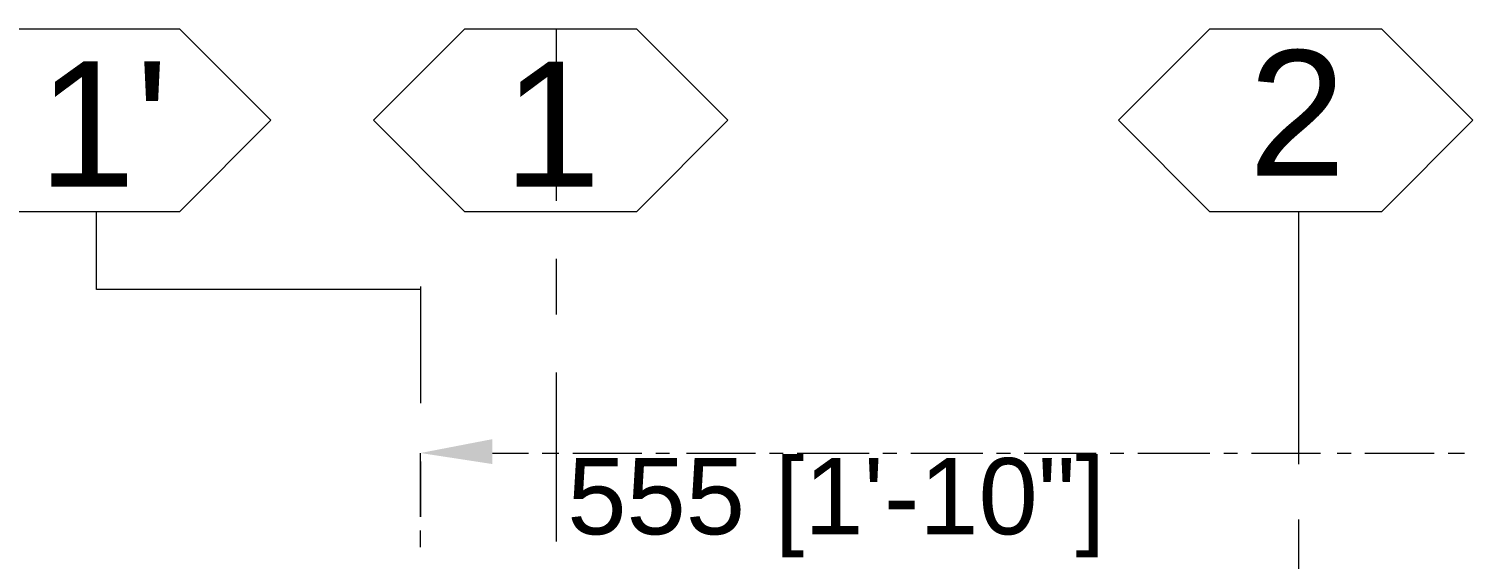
# Model space of a CAD drawing. Header units: inches. Extents: x 2 to 136, y 1 to 96.
# Drawn here: x 7.58 to 17.74, y 69.79 to 73.53 of the extents above; entities that cross this region are included whole.
import ezdxf

# ---------------------------------------------------------------- set-up
doc = ezdxf.new("R2010")
doc.units = ezdxf.units.IN
doc.header["$MEASUREMENT"] = 0
doc.layers.add('PDF_Grid', color=7, linetype='Continuous')
doc.layers.add('PDF_Text', color=7, linetype='Continuous')
doc.styles.add('PDF Arial', font='arial.ttf')

msp = doc.modelspace()

# ---------------------------------------------------------------- linework, layer by layer
at = {"layer": 'PDF_Grid', "lineweight": 0}
for points in [[(7.435, 72.241), (6.789, 72.887), (7.435, 73.533), (8.649, 73.533), (9.295, 72.887), (8.649, 72.241)], [(10.666, 72.241), (10.02, 72.887), (10.666, 73.533), (11.88, 73.533), (12.526, 72.887), (11.88, 72.241)], [(15.934, 72.241), (15.288, 72.887), (15.934, 73.533), (17.148, 73.533), (17.794, 72.887), (17.148, 72.241)]]:
    msp.add_lwpolyline(points, close=True, dxfattribs=at)
for points in [[(11.312, 73.533), (11.312, 72.319)], [(10.353, 71.693), (8.062, 71.693), (8.062, 72.241)], [(16.561, 72.241), (16.561, 70.459)], [(11.312, 71.908), (11.312, 71.516)], [(10.353, 71.712), (10.353, 70.89)], [(11.312, 71.105), (11.312, 69.911)], [(10.353, 70.478), (10.353, 70.087), (10.353, 70.537)], [(10.862, 70.537), (11.117, 70.537)], [(11.214, 70.537), (11.332, 70.537)], [(11.43, 70.537), (11.919, 70.537)], [(12.017, 70.537), (12.115, 70.537)], [(12.233, 70.537), (12.722, 70.537)], [(12.82, 70.537), (12.918, 70.537)], [(13.016, 70.537), (13.525, 70.537)], [(13.623, 70.537), (13.721, 70.537)], [(13.819, 70.537), (14.328, 70.537)], [(14.426, 70.537), (14.524, 70.537)], [(14.622, 70.537), (15.131, 70.537)], [(15.229, 70.537), (15.327, 70.537)], [(15.425, 70.537), (15.934, 70.537)], [(16.032, 70.537), (16.13, 70.537)], [(16.228, 70.537), (16.717, 70.537)], [(16.835, 70.537), (16.933, 70.537)], [(17.031, 70.537), (17.52, 70.537)], [(17.618, 70.537), (17.735, 70.537)], [(10.353, 69.871), (10.353, 69.989)], [(16.561, 70.067), (16.561, 69.656)]]:
    msp.add_lwpolyline(points, dxfattribs=at)
at = {"layer": 'PDF_Grid', "transparency": 33554559}
msp.add_solid([(10.862, 70.635), (10.862, 70.459), (10.353, 70.537)], dxfattribs=at)

# ---------------------------------------------------------------- texts
at = {"layer": 'PDF_Text', "attachment_point": 7, "style": 'PDF Arial'}
for s, insert, char_height in [('2', (16.208, 72.496), 0.885), ("1'", (7.65, 72.417), 0.8852), ('1', (10.94, 72.417), 0.885), ('555 [1\'-10"]', (11.391, 69.8), 0.53925)]:
    msp.add_mtext(s, dxfattribs=dict(at, insert=insert, char_height=char_height))

doc.saveas('drawing.dxf')
